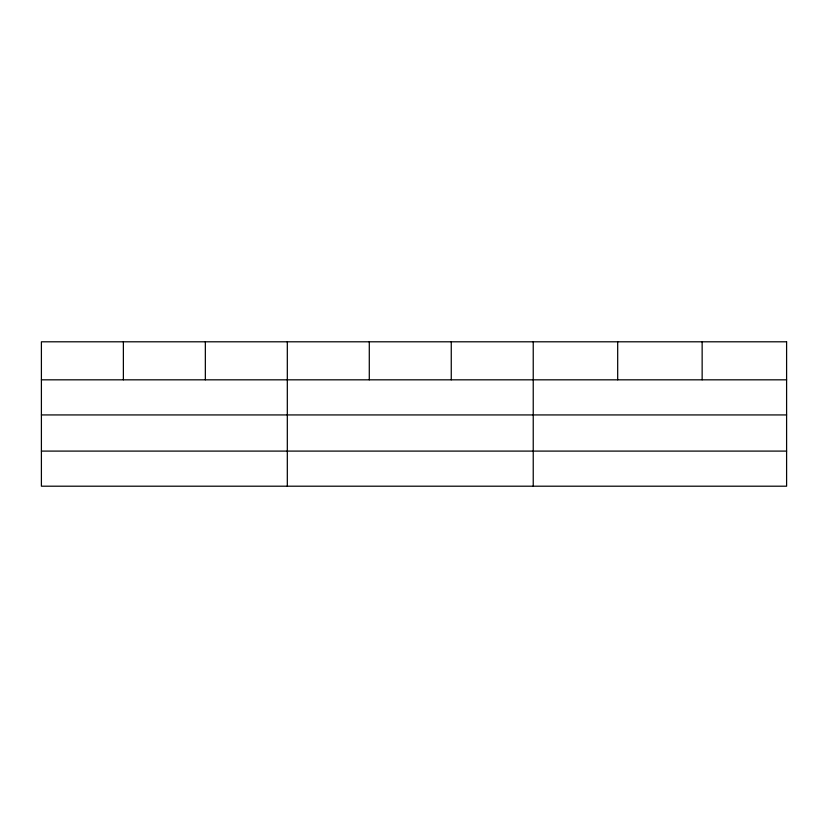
<?xml version="1.0" encoding="UTF-8"?>
<svg xmlns="http://www.w3.org/2000/svg" width="828" height="828" viewBox="0 0 828 828"><rect width="100%" height="100%" fill="white"/><g stroke="black" fill="none" stroke-linecap="round" stroke-linejoin="round"><path stroke-width="1.24" d="M41.4 379.824L786.6 379.824M41.4 414.931L786.6 414.931M41.4 451.094L786.6 451.094M702.144 341.798L702.144 379.824M617.688 341.798L617.688 379.824M533.232 341.798L533.232 486.202M451.26 341.798L451.26 379.824M369.288 341.798L369.288 379.824M287.316 341.798L287.316 486.202M205.344 341.798L205.344 379.824M123.372 341.798L123.372 379.824M786.6 341.798L41.4 341.798L41.4 486.202L786.6 486.202L786.6 341.798"/></g></svg>
